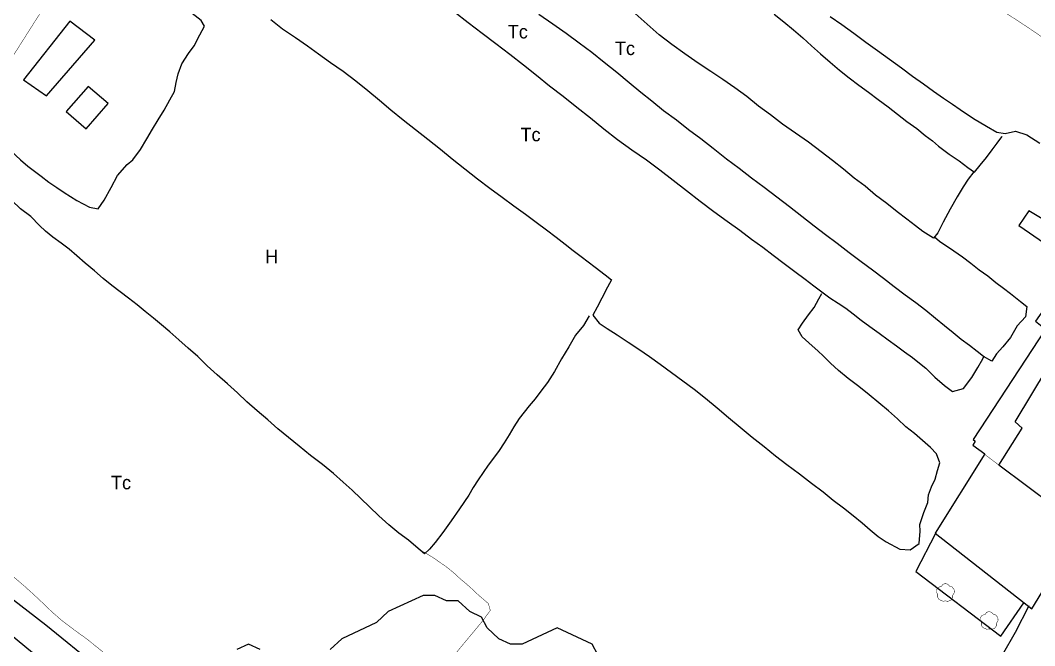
# Model space of a CAD drawing. Extents: x 743500 to 744300, y 4406200 to 4406700.
# Drawn here: x 743822.4 to 743933.4, y 4406523 to 4406591.4 of the extents above; entities that cross this region are included whole.
import ezdxf

# ---------------------------------------------------------------- set-up
doc = ezdxf.new("R2010")
doc.units = 0
doc.header["$MEASUREMENT"] = 0
for name, color, linetype in [('2', 7, 'CONTINUOUS'), ('21', 7, 'CONTINUOUS'), ('36', 7, 'CONTINUOUS'), ('41', 7, 'CONTINUOUS'), ('42', 7, 'CONTINUOUS'), ('51', 7, 'CONTINUOUS'), ('6', 7, 'CONTINUOUS')]:
    doc.layers.add(name, color=color, linetype=linetype)
doc.styles.get("Standard").update_dxf_attribs({"font": 'txt', "height": 0.2})

msp = doc.modelspace()

# ---------------------------------------------------------------- linework, layer by layer
at = {"layer": '2', "color": 7, "linetype": 'Continuous'}
msp.add_3dface([(744299.9999999999, 4406200), (744299.9999999999, 4406700), (743500, 4406700), (743500, 4406200)], dxfattribs=at)
at = {"layer": '21', "color": 30, "linetype": 'Continuous', "elevation": 1}
for points in [[(743885.63, 4406521.94), (743884.9999999999, 4406523.13), (743881.17, 4406524.91), (743877.3399999999, 4406523.13), (743876.0700000002, 4406523.13), (743874.79, 4406523.72), (743873.52, 4406524.91), (743872.8799999999, 4406526.1), (743871.5999999999, 4406526.69), (743870.3299999998, 4406527.88), (743869.05, 4406527.88), (743867.7799999998, 4406528.47), (743866.4999999999, 4406528.47), (743862.6800000002, 4406526.69), (743861.4, 4406525.5), (743857.58, 4406523.72), (743856.3, 4406522.54)], [(743848.6500000001, 4406522.54), (743847.3700000001, 4406523.13), (743846.1, 4406522.54)]]:
    msp.add_lwpolyline(points, dxfattribs=at)
at = {"layer": '36', "color": 5, "linetype": 'Continuous', "extrusion": (-0.0003208568000141395, 0.0002038695000089841, 0.9999999277440679), "const_width": 0.05, "elevation": 660.058657}
msp.add_lwpolyline([(743817.1218278664, 4406531.407008011), (743817.4418278498, 4406532.037008017), (743796.521825718, 4406548.037008357), (743856.2318226447, 4406642.137010305)], dxfattribs=at)
at = {"layer": '41', "color": 3, "linetype": 'Continuous', "extrusion": (-0.002406462300001249, -0.003133572600001627, 0.9999921948005192), "const_width": 0.05, "elevation": -15598.591479}
msp.add_lwpolyline([(743857.4261318471, 4406617.045605534), (743857.2261324261, 4406615.675613768), (743857.3261321365, 4406614.285619839), (743857.626131268, 4406613.585621012), (743858.0161301385, 4406612.915621362), (743858.5261286618, 4406612.235620854), (743859.0961270112, 4406611.625619552), (743859.6961252741, 4406611.035617923), (743860.6561224944, 4406610.195614808), (743861.7761192513, 4406609.235611075), (743862.7261165003, 4406608.495607545), (743863.9261130256, 4406607.665602572), (743865.2261092615, 4406606.795597039), (743866.5161055262, 4406605.955591436), (743867.7761018779, 4406605.045586402), (743869.0160982873, 4406604.055581911), (743870.3960942916, 4406603.045576463), (743871.876090006, 4406602.00557041), (743873.44608546, 4406600.965563676), (743875.0760807402, 4406599.945556393), (743876.7960757598, 4406598.905548529), (743878.4460709824, 4406597.915540947), (743880.0060664652, 4406596.915534092), (743881.5660619481, 4406595.865527485), (743883.2360571123, 4406594.75552034), (743884.9060522768, 4406593.67551305), (743886.6560712744, 4406592.545536737), (743888.4460660913, 4406591.415528786), (743890.2360609083, 4406590.295520786), (743891.9360559857, 4406589.21551327), (743893.2360522216, 4406588.385507542), (743893.9560501368, 4406587.91550442), (743895.1660466332, 4406587.115499224), (743896.3660431585, 4406586.295494201), (743897.7560391336, 4406585.345488383), (743899.2060349348, 4406584.295482604), (743900.7560304468, 4406583.25547602), (743902.3960256982, 4406582.165469006), (743904.0260209785, 4406581.085462016), (743905.6160163746, 4406580.005455329), (743907.1560119153, 4406578.915449068), (743908.6860074851, 4406577.845442783), (743910.3260027365, 4406576.755435769), (743912.0359977852, 4406575.615428471), (743913.7059929494, 4406574.505421326), (743915.4059880269, 4406573.415413858), (743917.0259833359, 4406572.365406798), (743918.5559789058, 4406571.335400317), (743919.9859747651, 4406570.385394198), (743921.305970943, 4406569.425388956), (743922.6659670052, 4406568.485383317), (743924.1159628067, 4406567.505377194), (743925.6559583474, 4406566.555370244), (743927.2859536277, 4406565.535362962), (743928.8959489659, 4406564.495355926), (743930.4958962034, 4406563.445286346), (743932.0559157509, 4406562.38531112), (743933.5059115527, 4406561.4253049), (743934.7859078463, 4406560.535299618), (743936.1959037633, 4406559.575293697), (743937.7358993043, 4406558.575286995), (743939.2258949898, 4406557.595280569), (743940.6458908782, 4406556.665274428), (743942.0058869403, 4406555.805268395), (743943.2259556019, 4406555.045356932), (743944.2559526194, 4406554.365352505), (743945.1059501581, 4406553.715349286), (743945.8959478707, 4406553.125346226), (743946.6159457859, 4406552.585343448), (743947.6859426877, 4406551.915338668), (743948.5559401683, 4406551.585333728), (743948.6859397921, 4406551.615332601)], dxfattribs=at)
at = {"layer": '41', "color": 3, "linetype": 'Continuous', "extrusion": (-0.0002764630999894876, 0.0002811479999893094, 0.9999999222619753), "const_width": 0.05, "elevation": 1033.402836}
msp.add_lwpolyline([(743866.4916194434, 4406533.133615277), (743867.6316193999, 4406532.433615394), (743868.9716193486, 4406531.503615535), (743869.8016193169, 4406530.833615625), (743870.5516192882, 4406530.143615711), (743871.2816192604, 4406529.533615792), (743871.9516192349, 4406528.933615868), (743872.5316192127, 4406528.373615936), (743873.6016191717, 4406527.463616055), (743873.8216191632, 4406526.703616102), (743873.0416191929, 4406525.643616083), (743872.4516192157, 4406524.913616066), (743871.7716192416, 4406524.093616045), (743871.0316192699, 4406523.223616024), (743870.2716192991, 4406522.293616), (743869.4716193294, 4406521.253615979), (743868.5516193645, 4406520.003615957), (743867.571619402, 4406518.633615935), (743866.6216194384, 4406517.303615914), (743865.7616194712, 4406516.143615892), (743864.9416195025, 4406515.073615872), (743864.151619533, 4406513.963615852), (743863.4116195613, 4406512.87361584), (743862.6716195893, 4406511.753615826), (743861.9216196181, 4406510.683615808), (743861.1916196459, 4406509.643615793), (743860.4916196726, 4406508.673615778), (743859.831619698, 4406507.753615763), (743859.2216197213, 4406506.963615747), (743858.6316197438, 4406506.293615728), (743858.0416197664, 4406505.763615702), (743856.8316198126, 4406505.123615634), (743855.6916198563, 4406504.823615557), (743854.4016199055, 4406505.133615443), (743852.9016199628, 4406506.043615292), (743852.0716199946, 4406506.553615208), (743851.1916200281, 4406507.053615118), (743850.301620062, 4406507.583615028), (743849.3116200998, 4406508.253614926), (743848.2516201405, 4406509.043614812), (743847.0816201852, 4406509.963614684), (743845.8716202314, 4406510.923614552), (743844.701620276, 4406511.913614423), (743843.531620321, 4406512.893614292), (743842.2816203686, 4406513.863614158), (743841.0216204169, 4406514.793614023), (743839.7816204644, 4406515.743613889), (743838.4916205135, 4406516.673613752), (743837.2816205596, 4406517.593613622), (743836.1216206041, 4406518.513613495), (743834.8916206509, 4406519.463613362), (743833.5416207026, 4406520.463613218), (743832.1816207544, 4406521.51361307), (743830.9316208024, 4406522.543612933), (743829.6516208512, 4406523.573612791), (743828.3016209028, 4406524.543612649), (743827.0116209522, 4406525.51361251), (743825.8716182313, 4406526.503615194), (743824.8316182706, 4406527.503615074), (743823.8116183097, 4406528.463614956), (743822.8616183463, 4406529.323614849), (743821.8616156199, 4406530.183617548), (743820.8016156602, 4406531.093617431), (743819.8516156966, 4406532.00361732), (743818.8516157345, 4406532.893617207), (743817.8216157741, 4406533.703617096), (743816.7816158137, 4406534.463616985), (743815.7416158536, 4406535.253616872), (743814.6316158961, 4406536.013616757), (743813.5316159382, 4406536.753616641), (743812.5216159767, 4406537.513616533), (743811.4916160159, 4406538.293616422), (743810.4416132915, 4406539.033619122), (743809.5016133273, 4406539.753619021), (743808.6116133614, 4406540.503618922), (743807.6516133981, 4406541.263618818), (743806.6216134375, 4406542.013618709), (743805.5716134777, 4406542.793618595), (743804.671613512, 4406543.473618497), (743803.8716135427, 4406544.093618412), (743803.131613571, 4406544.633618332), (743801.6516136274, 4406545.533618183), (743800.4016136752, 4406546.503618048), (743799.5116137093, 4406547.173617952), (743798.5116137473, 4406547.873617845), (743798.5616137455, 4406549.083617802), (743799.5216137087, 4406550.843617807), (743800.121613686, 4406551.953617809), (743800.8116136595, 4406553.213617814), (743801.5616136306, 4406554.423617824), (743802.3116136022, 4406555.583617836), (743803.1216135713, 4406556.61361786), (743803.8516135435, 4406557.51361788), (743804.5216135178, 4406558.393617897), (743805.1816134927, 4406559.393617908), (743805.951613463, 4406560.473617926), (743806.7216134336, 4406561.63361794), (743807.4316134064, 4406562.883617946), (743808.1616133788, 4406564.043617957)], dxfattribs=at)
at = {"layer": '41', "color": 3, "linetype": 'Continuous'}
for points in [[(743834.7, 4406576.16, 0.31), (743835.56, 4406577.28, 0.31), (743836.2499999999, 4406578.45, 0.31), (743836.86, 4406579.53, 0.31), (743837.4999999999, 4406580.53, 0.31), (743838.13, 4406581.58, 0.31), (743838.76, 4406582.73, 0.31), (743839.27, 4406583.66, 0.31), (743839.45, 4406584.63, 0.31), (743839.6800000002, 4406585.58, 0.31), (743840.08, 4406586.66, 0.31), (743840.81, 4406587.79, 0.31), (743841.4199999998, 4406588.63, 0.31), (743842.05, 4406589.83, 0.31), (743842.5500000002, 4406590.79, 0.31), (743842.18, 4406591.41, 0.31), (743841.2, 4406592.2, 0.31)], [(743869.9400000002, 4406592.37, 0.09), (743871.42, 4406591.2, 0.09), (743872.95, 4406590.03, 0.09), (743874.4400000002, 4406588.88, 0.09), (743875.9799999999, 4406587.74, 0.08), (743877.47, 4406586.55, 0.08), (743878.9200000002, 4406585.42, 0.06), (743880.3399999999, 4406584.26, 0.02), (743881.8299999998, 4406583.12, 0.02), (743883.3099999998, 4406581.91, 0.02), (743884.8, 4406580.75, 0.02), (743886.28, 4406579.57, 0.02), (743887.7799999998, 4406578.37, 0.02), (743889.3399999999, 4406577.24, 0.02), (743890.93, 4406576.15, 0.02), (743892.4200000002, 4406575.05, 0.02), (743893.85, 4406573.95, 0.01), (743895.31, 4406572.79, 0.01), (743896.8299999998, 4406571.62, 0.01), (743898.33, 4406570.51, 0.01), (743899.7800000001, 4406569.45, 0.01), (743901.16, 4406568.44, 0.01), (743902.4500000002, 4406567.48, 0.01), (743903.7000000002, 4406566.58, 0.01), (743904.8299999998, 4406565.71, 0.01), (743906.01, 4406564.8, 0.01), (743907.19, 4406563.92, 0.01), (743908.31, 4406563.09, 0.01), (743909.2499999999, 4406562.37, 0.01), (743910.15, 4406561.7, 0.01), (743911.03, 4406561.05, 0.01), (743911.9300000002, 4406560.46, 0.01), (743912.76, 4406559.9, 0.01), (743913.5799999998, 4406559.29, 0.01), (743914.43, 4406558.62, 0.01), (743915.39, 4406557.9, 0.01), (743916.41, 4406557.17, 0.01), (743917.41, 4406556.45, 0.01), (743918.32, 4406555.79, 0.01), (743919.18, 4406555.15, 0.01), (743920.05, 4406554.53, 0.01), (743920.8499999999, 4406553.91, 0.01), (743921.53, 4406553.33, 0.01), (743922.4999999999, 4406552.36, 0.04), (743923.5799999998, 4406551.45, 0.04), (743924.4499999998, 4406550.78, 0.04), (743925.6500000001, 4406551.12, 0.04), (743926.5699999998, 4406552.34, 0.04), (743927.2099999998, 4406553.41, 0.04), (743927.7499999999, 4406554.37, 0.04), (743927.93, 4406554.7, 0.04)], [(743922.4899999999, 4406567.74, 0.01), (743923.03, 4406567.25, 0.01), (743924.5799999998, 4406566.2, 0.01), (743925.53, 4406565.55, 0.01), (743926.45, 4406564.86, 0.01), (743927.36, 4406564.13, 0), (743928.3, 4406563.45, 0.01), (743929.19, 4406562.74, 0.01), (743930.03, 4406562.09, 0.01), (743930.79, 4406561.53, 0.01), (743931.8999999998, 4406560.66, 0.02), (743932.5799999998, 4406560.11, 0.02), (743932.4400000002, 4406558.98, 0.02), (743931.52, 4406557.98, 0.02), (743930.78, 4406556.71, 0.02), (743929.96, 4406555.69, 0.02), (743929.26, 4406554.91, 0.1), (743928.7699999998, 4406554.12, 0.11), (743927.84, 4406554.62, 0.11), (743927.14, 4406555.17, 0.11), (743926.3099999998, 4406555.82, 0.11), (743925.39, 4406556.5, 0.11), (743924.5199999998, 4406557.21, 0.11), (743923.5799999998, 4406558, 0.11), (743922.59, 4406558.8, 0.11), (743921.53, 4406559.65, 0.11), (743920.42, 4406560.5, 0.11), (743919.2599999999, 4406561.34, 0.11), (743918.06, 4406562.24, 0.11), (743916.88, 4406563.16, 0.11), (743915.68, 4406564.08, 0.1), (743914.43, 4406565, 0.08), (743913.13, 4406565.96, 0.07), (743911.8099999998, 4406566.99, 0.07), (743910.55, 4406567.95, 0.07), (743909.31, 4406568.91, 0.07), (743907.9699999999, 4406569.94, 0.03), (743906.5999999999, 4406571.01, 0.03), (743905.22, 4406572.07, 0.03), (743903.8200000002, 4406573.12, 0.03), (743902.44, 4406574.17, 0.03), (743901.0999999999, 4406575.2, 0.03), (743899.69, 4406576.25, 0.01), (743898.26, 4406577.41, 0), (743896.8799999999, 4406578.46, 0), (743895.5600000002, 4406579.45, 0.04), (743894.2299999999, 4406580.49, 0.05), (743892.8099999998, 4406581.54, 0.05), (743891.5299999998, 4406582.58, 0.06), (743890.3399999999, 4406583.55, 0.06), (743889.05, 4406584.59, 0.06), (743887.7, 4406585.73, 0.06), (743886.3100000002, 4406586.83, 0.06), (743884.9699999999, 4406587.91, 0.06), (743883.57, 4406588.95, 0.06), (743882.1500000001, 4406589.98, 0.06), (743880.6799999998, 4406591, 0.06), (743879.1599999998, 4406592.08, 0.06)], [(743926.77, 4406574.85, 0.01), (743926.15, 4406574.04, 0.01), (743925.6299999999, 4406573.21, 0.01), (743924.95, 4406572.11, 0.01), (743924.1899999998, 4406570.76, 0.01), (743923.4299999998, 4406569.32, 0.01), (743922.8299999998, 4406568.17, 0.01), (743922.35, 4406567.57, 0.03), (743921.2, 4406568.3, 0.04), (743920.39, 4406568.94, 0.06), (743919.4599999998, 4406569.66, 0.05), (743918.39, 4406570.45, 0.05), (743917.25, 4406571.37, 0.05), (743916.03, 4406572.3, 0.05), (743914.88, 4406573.26, 0.05), (743913.68, 4406574.17, 0.05), (743912.5, 4406575.12, 0.05), (743911.2999999998, 4406576.08, 0.05), (743910.0799999998, 4406577.04, 0.05), (743908.6900000002, 4406578.08, 0.07), (743907.25, 4406579.08, 0.08), (743905.8399999999, 4406580.08, 0.08), (743904.5300000001, 4406581.07, 0.08), (743903.2199999999, 4406582.05, 0.08), (743901.93, 4406583.11, 0.08), (743900.6099999999, 4406584.04, 0.08), (743899.3, 4406584.95, 0.08), (743897.9799999999, 4406585.83, 0.1), (743896.5899999999, 4406586.76, 0.11), (743895.13, 4406587.76, 0.11), (743893.7199999999, 4406588.79, 0.11), (743892.3399999999, 4406589.86, 0.11), (743891.01, 4406591.03, 0.11), (743889.69, 4406592.17, 0.11)], [(743904.93, 4406592.12, 0.1), (743905.98, 4406591.28, 0.11), (743907.04, 4406590.41, 0.17), (743908.05, 4406589.51, 0.17), (743909.02, 4406588.65, 0.17), (743910.01, 4406587.76, 0.17), (743911.0399999998, 4406586.86, 0.17), (743912.07, 4406585.96, 0.17), (743913.15, 4406585.15, 0.17), (743914.21, 4406584.33, 0.17), (743915.25, 4406583.57, 0.17), (743916.2999999998, 4406582.75, 0.17), (743917.41, 4406581.96, 0.17), (743918.43, 4406581.16, 0.17), (743919.43, 4406580.37, 0.17), (743920.53, 4406579.58, 0.17), (743921.4599999998, 4406578.84, 0.17), (743922.26, 4406578.23, 0.11), (743922.9, 4406577.67, 0.11), (743924.0799999998, 4406576.79, 0.11), (743925.18, 4406576.04, 0.12), (743926.1399999999, 4406575.33, 0.12), (743926.8399999999, 4406574.8, 0.12), (743927.4699999999, 4406575.57, 0.1), (743928.16, 4406576.41, 0.1), (743928.78, 4406577.24, 0.09), (743929.3299999998, 4406577.99, 0.03), (743929.8599999999, 4406578.67, 0.03), (743929.88, 4406578.7, 0.03)], [(743911.06, 4406591.87, 0.14), (743912.34, 4406590.98, 0.14), (743913.6299999999, 4406590.04, 0.13), (743914.9499999998, 4406589.04, 0.13), (743916.23, 4406588.12, 0.13), (743917.56, 4406587.17, 0.11), (743918.8499999999, 4406586.23, 0.11), (743920.0799999998, 4406585.32, 0.11), (743921.26, 4406584.49, 0.11), (743922.3799999999, 4406583.67, 0.11), (743923.4599999998, 4406582.91, 0.11), (743924.43, 4406582.25, 0.11), (743925.2699999998, 4406581.66, 0.11), (743926.76, 4406580.7, 0.11), (743928.1799999998, 4406579.84, 0.12), (743929.31, 4406579.19, 0.12), (743930.23, 4406579.05, 0.12), (743931.3499999999, 4406579.29, 0.12), (743932.57, 4406578.9, 0.12), (743933.9999999999, 4406578, 0.12)], [(743849.81, 4406591.53, 0.09), (743851.11, 4406590.51, 0.09), (743852.5299999998, 4406589.54, 0.07), (743853.8199999998, 4406588.63, 0.07), (743855.05, 4406587.78, 0.06), (743856.3399999999, 4406586.83, 0.06), (743857.7499999999, 4406585.86, 0.06), (743859.11, 4406584.82, 0.06), (743860.43, 4406583.75, 0.06), (743861.7199999999, 4406582.7, 0.06), (743862.9599999998, 4406581.62, 0.06), (743864.3, 4406580.53, 0.06), (743865.65, 4406579.48, 0.06), (743867, 4406578.41, 0.06), (743868.3799999999, 4406577.33, 0.06), (743869.68, 4406576.26, 0.06), (743871.07, 4406575.19, 0.06), (743872.4599999998, 4406574.09, 0.06), (743873.8099999998, 4406573.05, 0.06), (743875.13, 4406572.08, 0.06), (743876.4399999998, 4406571.12, 0.06), (743877.69, 4406570.21, 0.06), (743878.88, 4406569.34, 0.06), (743879.9999999999, 4406568.5, 0.06), (743881.07, 4406567.7, 0.06), (743882.0600000002, 4406566.94, 0.06), (743882.93, 4406566.24, 0.07), (743883.7799999998, 4406565.59, 0.07), (743884.56, 4406564.99, 0.07), (743885.31, 4406564.42, 0.07), (743886.43, 4406563.58, 0.07), (743887.1, 4406563.01, 0.07), (743886.68, 4406562.23, 0.07), (743886.0600000002, 4406561.01, 0.04), (743885.54, 4406560.04, 0.04), (743885.06, 4406559.15, 0.04), (743885.77, 4406558.29, 0.04), (743886.64, 4406557.69, 0.04), (743887.7299999999, 4406557, 0.04), (743888.9400000002, 4406556.21, 0.04), (743890.11, 4406555.41, 0.04), (743891.2799999998, 4406554.62, 0.04), (743892.45, 4406553.78, 0.04), (743893.6800000002, 4406552.87, 0.04), (743894.91, 4406551.95, 0.04), (743896.17, 4406551.04, 0.04), (743897.4200000002, 4406550.05, 0.04), (743898.6699999998, 4406549.01, 0.04), (743899.9299999998, 4406547.95, 0.04), (743901.2, 4406546.9, 0.04), (743902.52, 4406545.8, 0.04), (743903.8399999999, 4406544.76, 0.04), (743905.0600000002, 4406543.76, 0.04), (743906.3099999998, 4406542.79, 0.04), (743907.68, 4406541.76, 0.04), (743909.0099999999, 4406540.75, 0.04), (743910.2799999998, 4406539.8, 0.03), (743911.4000000001, 4406538.91, 0.03), (743912.52, 4406538.04, 0.03), (743913.5799999998, 4406537.23, 0.03), (743914.5600000002, 4406536.41, 0.03), (743915.43, 4406535.65, 0.03), (743916.2999999998, 4406534.92, 0.03), (743917.18, 4406534.32, 0.03), (743918.6799999998, 4406533.54, 0.03), (743919.8200000002, 4406533.45, 0.03), (743920.7899999998, 4406534.16, 0.03), (743920.92, 4406535.49, 0.03), (743920.86, 4406536.24, 0.03), (743921.3099999998, 4406537.54, 0.03), (743921.76, 4406538.63, 0.03), (743921.8199999998, 4406539.46, 0.03), (743922.14, 4406540.36, 0.13), (743922.56, 4406541.2, 0.37), (743922.79, 4406542.16, 0.4), (743923.06, 4406542.99, 0.43)], [(743821.39, 4406577.11, 0.26), (743822.4199999998, 4406576.16, 0.26), (743823.23, 4406575.46, 0.26), (743824.66, 4406574.37, 0.26), (743825.53, 4406573.7, 0.26), (743826.3899999999, 4406573.12, 0.28), (743827.18, 4406572.58, 0.28), (743828.5899999999, 4406571.69, 0.28), (743829.95, 4406570.98, 0.29), (743830.9199999998, 4406570.8, 0.31), (743831.5899999999, 4406571.74, 0.31), (743832.3399999999, 4406573.13, 0.31), (743833.0500000002, 4406574.44, 0.31), (743834.0799999998, 4406575.65, 0.31), (743834.7, 4406576.16, 0.31)], [(743884.6799999998, 4406559.09, 0.11), (743884.04, 4406558.03, 0.11), (743883.19, 4406556.95, 0.11), (743882.43, 4406555.7, 0.07), (743881.6400000001, 4406554.37, 0.07), (743880.88, 4406553, 0.07), (743880.1, 4406551.79, 0.07), (743879.39, 4406550.83, 0.07), (743878.75, 4406549.99, 0.04), (743878.0899999999, 4406549.23, 0.02), (743877.01, 4406547.83, 0.02), (743876.43, 4406546.94, 0.02), (743875.91, 4406546.04, 0.02), (743875.3799999999, 4406545.16, 0.02), (743874.8, 4406544.32, 0.01), (743874.2099999998, 4406543.5, 0.01), (743873.6299999999, 4406542.71, 0.01), (743873.07, 4406541.94, 0.01), (743872.52, 4406541.12, 0.01), (743871.9799999999, 4406540.28, 0.01), (743871.5, 4406539.45, 0.01), (743870.48, 4406537.95, 0.01), (743869.5699999998, 4406536.63, 0), (743868.66, 4406535.34, 0), (743867.81, 4406534.25, 0.01), (743867.18, 4406533.54, 0.01), (743866.65, 4406533.01, 0.01), (743865.7000000002, 4406533.83, 0.02), (743864.88, 4406534.51, 0.02), (743863.8499999999, 4406535.29, 0.02), (743862.73, 4406536.19, 0.02), (743861.65, 4406537.16, 0.02), (743860.63, 4406538.16, 0.02), (743859.69, 4406539.08, 0.02), (743858.7199999999, 4406539.99, 0.02), (743857.72, 4406540.88, 0.02), (743856.6699999998, 4406541.83, 0.02), (743855.46, 4406542.79, 0.02), (743854.18, 4406543.79, 0), (743852.93, 4406544.79, 0), (743851.77, 4406545.75, 0.03), (743850.6, 4406546.7, 0.06), (743849.4799999999, 4406547.7, 0.06), (743848.3200000002, 4406548.66, 0.06), (743847.2, 4406549.67, 0.06), (743846.1699999998, 4406550.63, 0.06), (743845.0699999998, 4406551.62, 0.06), (743843.9599999998, 4406552.61, 0.06), (743842.8499999999, 4406553.62, 0.06), (743841.81, 4406554.61, 0.06), (743840.77, 4406555.54, 0.06), (743839.75, 4406556.45, 0.06), (743838.7499999999, 4406557.33, 0.06), (743837.8399999999, 4406558.11, 0.06), (743836.9799999999, 4406558.83, 0.06), (743836.07, 4406559.54, 0.06), (743835.1700000002, 4406560.29, 0.06), (743834.23, 4406561, 0.06), (743833.3200000002, 4406561.7, 0.06), (743832.4299999998, 4406562.4, 0.06), (743831.4799999999, 4406563.15, 0.07), (743830.52, 4406564, 0.12), (743829.51, 4406564.86, 0.12), (743828.5700000002, 4406565.63, 0.12), (743827.73, 4406566.37, 0.13), (743826.8599999999, 4406567.05, 0.13), (743825.9699999999, 4406567.69, 0.13), (743825.16, 4406568.34, 0.13), (743824.48, 4406568.96, 0.13), (743823.53, 4406569.95, 0.14), (743822.43, 4406570.79, 0.14), (743821.4500000002, 4406571.7, 0.14)], [(743923.06, 4406542.99, 0.43), (743922.68, 4406543.96, 0.43), (743922.03, 4406544.66, 0.43), (743921.18, 4406545.44, 0.43), (743920.27, 4406546.19, 0.42), (743919.3499999999, 4406546.94, 0.37), (743918.4199999998, 4406547.79, 0.36), (743917.45, 4406548.69, 0.36), (743916.3899999999, 4406549.54, 0.36), (743915.3100000002, 4406550.44, 0.28), (743914.1799999998, 4406551.33, 0.27), (743913.02, 4406552.23, 0.25), (743911.9799999999, 4406553.09, 0.25), (743911.0899999999, 4406553.88, 0.24), (743910.34, 4406554.66, 0.22), (743909.7, 4406555.25, 0.22), (743909.07, 4406555.78, 0.2), (743907.9799999999, 4406556.79, 0.17), (743907.54, 4406557.53, 0.13), (743908.0399999998, 4406558.29, 0.13), (743908.6799999998, 4406559.17, 0.13), (743909.31, 4406560, 0.13), (743909.8100000002, 4406560.95, 0.13), (743910.1400000001, 4406561.54, 0.13)]]:
    msp.add_polyline3d(points, dxfattribs=at)
at = {"layer": '41', "color": 1, "linetype": 'Continuous'}
msp.add_polyline3d([(743922.5799999998, 4406535.24, 3.28), (743920.45, 4406531.09, 0.24), (743929.7499999999, 4406524, 0.7), (743932.27, 4406527.66, 3.83)], dxfattribs=at)
at = {"layer": '42', "color": 3, "linetype": 'Continuous', "const_width": 0.05, "elevation": 3.48}
for points in [[(743923.42, 4406527.82), (743922.9599999998, 4406528.03), (743922.82, 4406528.29), (743922.8299999998, 4406528.58), (743922.7000000002, 4406528.82), (743922.7000000002, 4406529.1), (743922.9199999998, 4406529.36), (743923.2399999999, 4406529.46), (743923.4, 4406529.68), (743923.6599999998, 4406529.76), (743923.9399999998, 4406529.69), (743924.14, 4406529.47), (743924.42, 4406529.38), (743924.63, 4406529.1), (743924.66, 4406528.79), (743924.47, 4406528.47), (743924.47, 4406528.2), (743924.2799999998, 4406527.94), (743923.92, 4406527.81), (743923.65, 4406527.87), (743923.42, 4406527.82)], [(743928.2000000002, 4406524.75), (743927.7399999999, 4406524.96), (743927.6, 4406525.22), (743927.61, 4406525.51), (743927.4799999999, 4406525.75), (743927.4799999999, 4406526.03), (743927.7, 4406526.29), (743928.02, 4406526.39), (743928.1799999998, 4406526.61), (743928.44, 4406526.69), (743928.7199999999, 4406526.62), (743928.9199999998, 4406526.4), (743929.1999999998, 4406526.310000001), (743929.41, 4406526.03), (743929.44, 4406525.72), (743929.2499999999, 4406525.4), (743929.2499999999, 4406525.13), (743929.0600000002, 4406524.87), (743928.7000000002, 4406524.74), (743928.4299999998, 4406524.8), (743928.2000000002, 4406524.75)]]:
    msp.add_lwpolyline(points, dxfattribs=at)
at = {"layer": '51', "color": 1, "linetype": 'Continuous', "extrusion": (0.557252482998899, 0.8303431038983594, 0), "const_width": 0.05, "elevation": 4073503.67108}
msp.add_lwpolyline([(1837843.956280106, 2.15), (1837841.246556873, 2.27)], dxfattribs=at)
at = {"layer": '51', "color": 1, "linetype": 'Continuous', "const_width": 0.05, "elevation": 3.15}
msp.add_lwpolyline([(743927.9599999998, 4406543.92), (743929.89, 4406542.45)], dxfattribs=at)
at = {"layer": '51', "color": 1, "linetype": 'Continuous'}
for points in [[(743827.81, 4406591.34, 2.51), (743822.7499999999, 4406584.92, 2.7), (743825.26, 4406583.16, 2.67), (743830.5499999998, 4406589.25, 2.67), (743827.81, 4406591.34, 2.51)], [(743827.43, 4406581.45, 2.85), (743829.59, 4406579.54, 2.91), (743832.0199999998, 4406582.33, 2.84), (743829.81, 4406584.2, 2.84), (743827.43, 4406581.45, 2.85)], [(743922.55, 4406535.28, 3.1), (743933.1399999999, 4406527.01, 3.58), (743938.6099999999, 4406535.95, 3.53), (743929.5299999998, 4406542.71, 3.47), (743932.06, 4406546.78, 2.27), (743931.29, 4406547.46, 2.12), (743936.56, 4406556.19, 4.04), (743945.18, 4406549.91, 4.04), (743949.54, 4406555.98, 4.04), (743940.25, 4406563.3, 6.05), (743943.16, 4406567.95, 3.21), (743936.4699999999, 4406572.75, 2.7), (743934.25, 4406569.7, 2.09), (743932.8099999998, 4406570.58, 2.01), (743931.7, 4406568.96, 2.03), (743937.9099999998, 4406564.71, 5.85), (743933.5199999998, 4406558.5, 4.04), (743934.64, 4406557.62, 4.17), (743926.7099999998, 4406545.54, 2.19), (743926.92, 4406545.37, 2.1), (743926.6700000002, 4406544.91, 2.1), (743927.9699999999, 4406543.95, 3.15), (743922.55, 4406535.28, 3.1)]]:
    msp.add_polyline3d(points, dxfattribs=at)
at = {"layer": '6', "color": 7, "linetype": 'Continuous'}
for points in [[(743851.3299999998, 4406500, 0.41), (743849.3899999999, 4406501.45, 0.42), (743842.95, 4406506.12, 0.42), (743835.27, 4406512, 0.42), (743829.56, 4406517.21, 0.44), (743824.3599999999, 4406521.65, 0.44), (743818.27, 4406526.66, 0.44), (743814.66, 4406529.24, 0.43), (743812.57, 4406527.69, 0.36), (743812.35, 4406527.26, 0.36)], [(743830.8599999999, 4406520.59, 0.38), (743825.1900000002, 4406525.19, 0.36), (743820.53, 4406528.83, 0.36)], [(743932.8099999998, 4406527.33, 3.75), (743931.31, 4406524.4, 0.8), (743928.45, 4406519.45, 0.6), (743925.4, 4406514.63, 0.42), (743921.1700000002, 4406508.44, 0.69), (743917.4300000002, 4406503.23, 0.94), (743915.69, 4406500, 2.91)]]:
    msp.add_polyline3d(points, dxfattribs=at)

# ---------------------------------------------------------------- texts
at = {"layer": '42', "color": 7, "linetype": 'Continuous'}
for s, p in [('Tc                          ', (743875.7599999999, 4406589.45, 0.15)), ('Tc                          ', (743887.49, 4406587.63, 0.15)), ('Tc                          ', (743877.15, 4406578.19, 0.15)), ('H                           ', (743849.19, 4406564.83, 0.15)), ('Tc                          ', (743832.3200000002, 4406540.08, 0.15))]:
    msp.add_text(s, height=1.48, dxfattribs=at).set_placement(p)

doc.saveas('drawing.dxf')
